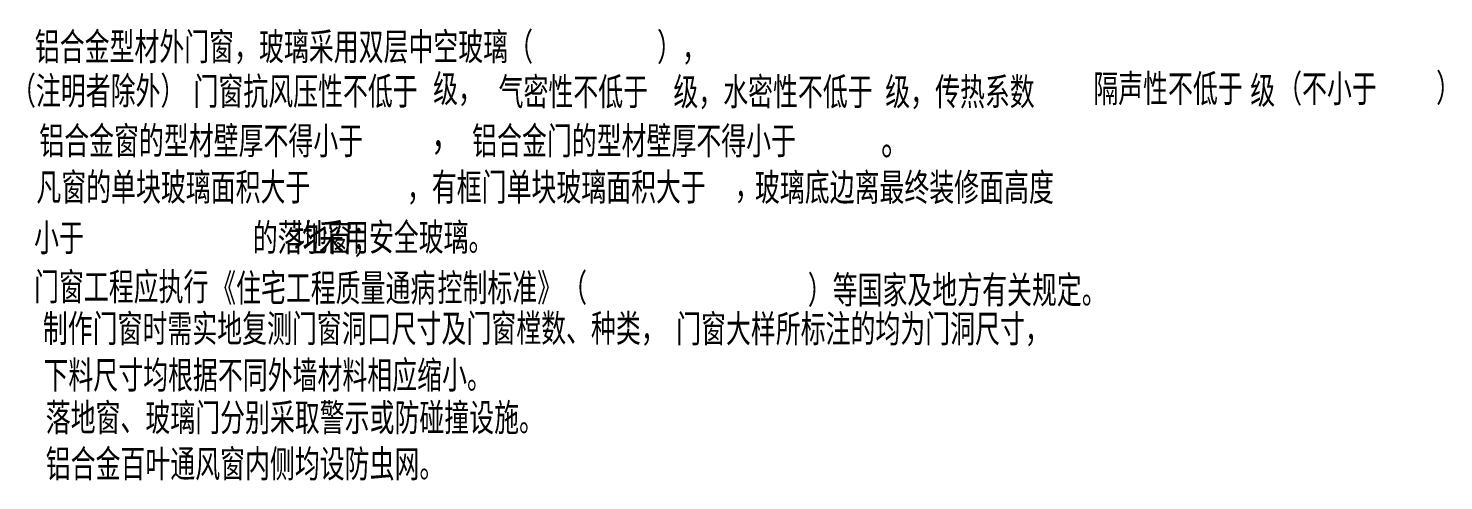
# Model space of a CAD drawing. Extents: x 1922674 to 2277828, y 3052116 to 4032933.
# Drawn here: x 1996747 to 2027459, y 3052116 to 3061936 of the extents above; entities that cross this region are included whole.
import ezdxf

# ---------------------------------------------------------------- set-up
doc = ezdxf.new("R2010")
doc.units = 0
doc.header["$LTSCALE"] = 2
doc.layers.add('PUB_TEXT', color=7, linetype='CONTINUOUS')
doc.styles.add('_HZTXT', font='txt.shx', dxfattribs={"width": 0.8, "bigfont": 'hztxt.shx'})

msp = doc.modelspace()

# ---------------------------------------------------------------- texts
at = {"layer": 'PUB_TEXT', "style": '_HZTXT', "width": 0.8}
for s, height, p in [('铝合金型材外门窗，玻璃采用双层中空玻璃（', 675.66, (1996888, 3061177)), ('   ），', 675.7, (2008820, 3061168)), ('（注明者除外）', 675.7, (1996371, 3060220)), ('门窗抗风压性不低于', 675.7, (2000331, 3060209)), ('级，', 675.7, (2005530, 3060266)), ('气密性不低于', 675.7, (2006951, 3060199)), ('级，水密性不低于', 675.7, (2010744, 3060199)), ('级，传热系数 ', 675.7, (2015342, 3060199)), ('隔声性不低于', 675.7, (2019856, 3060267)), ('级 ', 675.7, (2023262, 3060229)), ('（不小于', 675.7, (2023845, 3060267)), ('）', 676, (2027295, 3060282)), ('铝合金窗的型材壁厚不得小于    ', 675.66, (1996985, 3059134)), ('铝合金门的型材壁厚不得小于    ', 675.66, (2006377, 3059134)), ('，', 788, (2005488, 3059213)), ('。', 788, (2015250, 3059111)), ('凡窗的单块玻璃面积大于    ，有框门单块玻璃面积大于    ', 675.66, (1996921, 3058128)), ('玻璃底边离最终装修面高度', 675.66, (2012514, 3058123)), ('，', 676, (2012075, 3058156)), ('小于       的落地窗；', 675.66, (1996871, 3057030)), ('均采用安全玻璃。', 675.7, (2002515, 3057040)), ('门窗工程应执行', 675.7, (1996871, 3055965)), ('《住宅工程质量通病', 675.7, (2000714, 3055938)), ('控制标准》（', 675.7, (2005627, 3055944)), ('）等国家及地方有关规定。', 675.66, (2013660, 3055897)), ('制作门窗时需实地复测门窗洞口尺寸及', 675.66, (1997062, 3055058)), ('门窗樘数、种类，', 675.7, (2006254, 3055065)), ('门窗大样所标注的均为门洞尺寸，', 675.66, (2010804, 3055053)), ('下料尺寸均根据不同外墙材料相应缩小。', 675.66, (1997076, 3054049)), ('落地窗、玻璃门分别采取警示或防碰撞设施。', 675.66, (1997125, 3053126)), ('铝合金百叶通风窗内侧均设防虫网。', 675.66, (1997125, 3052122))]:
    msp.add_text(s, height=height, dxfattribs=at).set_placement(p)

doc.saveas('drawing.dxf')
